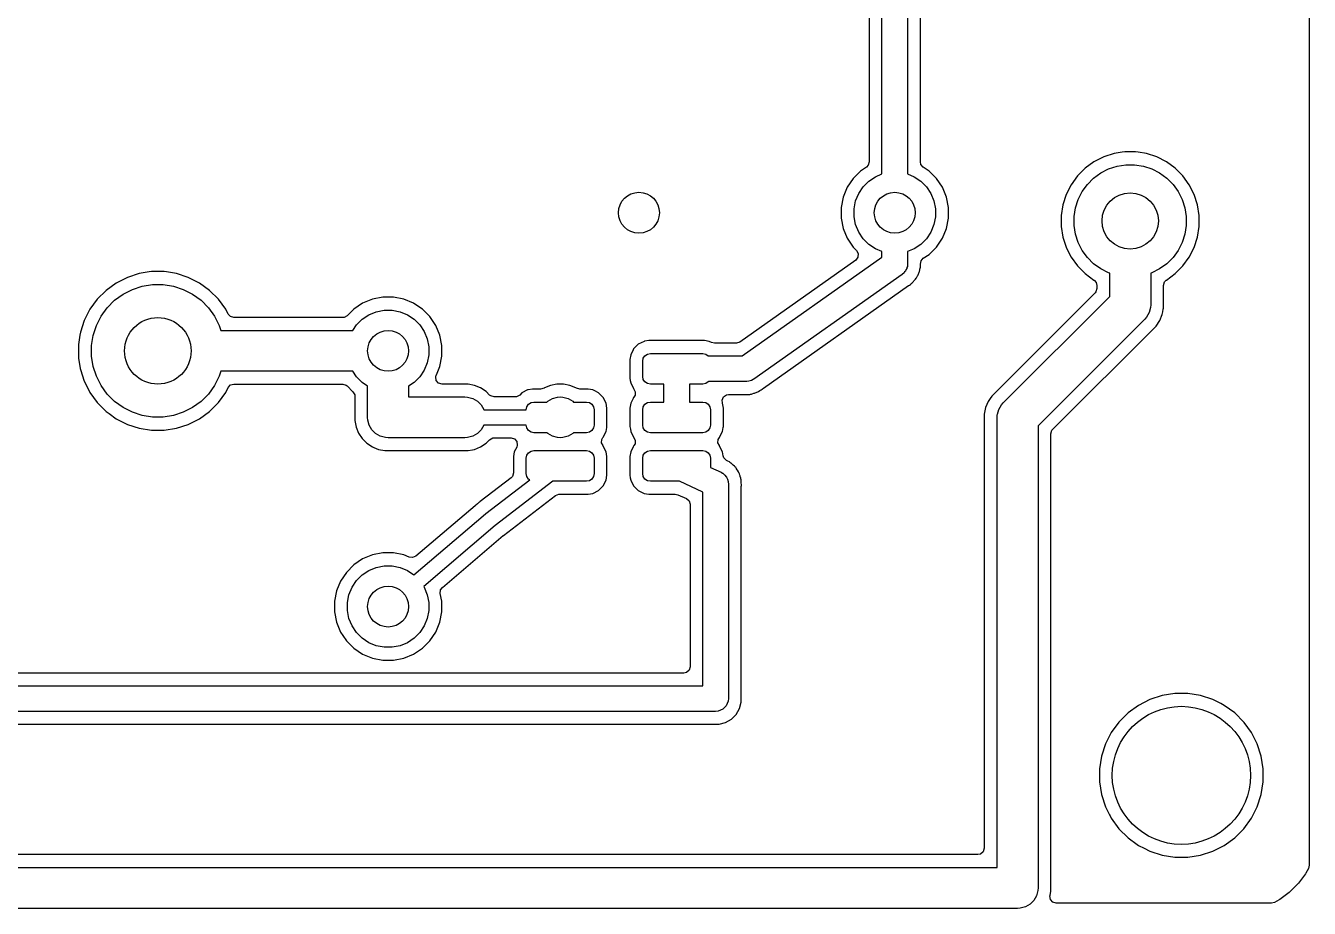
# Model space of a CAD drawing. Header units: millimetres. Extents: x 100.5 to 189.5, y -171.6 to -100.5.
# Drawn here: x 164.42 to 189.5, y -171.6 to -154.34 of the extents above; entities that cross this region are included whole.
import ezdxf

# ---------------------------------------------------------------- set-up
doc = ezdxf.new("R2010")
doc.units = ezdxf.units.MM
doc.layers.add('F.Cu', color=52, linetype='CONTINUOUS', true_color=0xb8bb26)

msp = doc.modelspace()

# ---------------------------------------------------------------- linework, layer by layer
at = {"layer": 'F.Cu', "linetype": 'CONTINUOUS'}
for p, q in [((189.5, -101.241554), (189.5, -170.758445)), ((181.15, -157.241809), (181.15, -152.8)), ((181.65, -152.8), (181.65, -157.241809)), ((180.8995, -153.172352), (180.8995, -157.004718)), ((181.9005, -157.004718), (181.9005, -153.172351)), ((180.8995, -157.004718), (180.879815, -157.071757)), ((181.910804, -157.054208), (181.9005, -157.004718)), ((185.292179, -157.004951), (185.120213, -157.12989)), ((185.481585, -156.908444), (185.292179, -157.004951)), ((185.68376, -156.842753), (185.481585, -156.908444)), ((185.845042, -156.817208), (185.68376, -156.842753)), ((185.893713, -156.8095), (185.845042, -156.817208)), ((186.106287, -156.8095), (185.893713, -156.8095)), ((186.154957, -156.817208), (186.106287, -156.8095)), ((186.31624, -156.842753), (186.154957, -156.817208)), ((186.316241, -156.842753), (186.31624, -156.842753)), ((186.316243, -156.842754), (186.316241, -156.842753)), ((186.518412, -156.908443), (186.316243, -156.842754)), ((186.518413, -156.908443), (186.518412, -156.908443)), ((186.518414, -156.908444), (186.518413, -156.908443)), ((186.70782, -157.004951), (186.518414, -156.908444)), ((186.879786, -157.12989), (186.70782, -157.004951)), ((180.730341, -157.184025), (180.584024, -157.330342)), ((180.730349, -157.184019), (180.730341, -157.184025)), ((180.84439, -157.10782), (180.730349, -157.184019)), ((180.879815, -157.071757), (180.84439, -157.10782)), ((181.022883, -157.294463), (181.15, -157.241809)), ((181.65, -157.241809), (181.777117, -157.294463)), ((181.95561, -157.10782), (181.910804, -157.054208)), ((182.06965, -157.184019), (181.95561, -157.10782)), ((182.069658, -157.184025), (182.06965, -157.184019)), ((182.215975, -157.330342), (182.069658, -157.184025)), ((185.120213, -157.12989), (184.96989, -157.280213)), ((185.285607, -157.323553), (185.425252, -157.222096)), ((185.425252, -157.222096), (185.579048, -157.143733)), ((185.579048, -157.143733), (185.74321, -157.090393)), ((185.74321, -157.090393), (185.913695, -157.063391)), ((185.913695, -157.063391), (186.086305, -157.063391)), ((186.086305, -157.063391), (186.25679, -157.090393)), ((186.25679, -157.090393), (186.420952, -157.143733)), ((186.420952, -157.143733), (186.574748, -157.222096)), ((186.574748, -157.222096), (186.714393, -157.323553)), ((187.030109, -157.280213), (186.879786, -157.12989)), ((180.469058, -157.502403), (180.38987, -157.693579)), ((180.584024, -157.330342), (180.469058, -157.502403)), ((180.694463, -157.622883), (180.781592, -157.492485)), ((180.781592, -157.492485), (180.892485, -157.381592)), ((180.892485, -157.381592), (181.022883, -157.294463)), ((181.777117, -157.294463), (181.907515, -157.381592)), ((181.907515, -157.381592), (182.018408, -157.492485)), ((182.018408, -157.492485), (182.105537, -157.622883)), ((182.215977, -157.330345), (182.215975, -157.330342)), ((182.330941, -157.502402), (182.215977, -157.330345)), ((182.41013, -157.69358), (182.330941, -157.502402)), ((184.844951, -157.452179), (184.748444, -157.641585)), ((184.96989, -157.280213), (184.844951, -157.452179)), ((185.062096, -157.585252), (185.163553, -157.445607)), ((185.163553, -157.445607), (185.285607, -157.323553)), ((186.714393, -157.323553), (186.836447, -157.445607)), ((186.836447, -157.445607), (186.937904, -157.585252)), ((187.155048, -157.452179), (187.030109, -157.280213)), ((187.155049, -157.452181), (187.155048, -157.452179)), ((187.155051, -157.452184), (187.155049, -157.452181)), ((187.251557, -157.641588), (187.155051, -157.452184)), ((180.389868, -157.693587), (180.3495, -157.89653)), ((180.38987, -157.693579), (180.389868, -157.693587)), ((180.634448, -157.767772), (180.694463, -157.622883)), ((182.105537, -157.622883), (182.165552, -157.767772)), ((182.4505, -157.896535), (182.41013, -157.69358)), ((184.748444, -157.641585), (184.682753, -157.84376)), ((184.930393, -157.90321), (184.983733, -157.739048)), ((184.983733, -157.739048), (185.062096, -157.585252)), ((186.937904, -157.585252), (187.016267, -157.739048)), ((187.016267, -157.739048), (187.069607, -157.90321)), ((187.317246, -157.843757), (187.251557, -157.641588)), ((180.3495, -157.89653), (180.3495, -158.103469)), ((180.603852, -157.921586), (180.634448, -157.767772)), ((180.603852, -158.078414), (180.603852, -157.921586)), ((182.165552, -157.767772), (182.196148, -157.921586)), ((182.196148, -157.921586), (182.196148, -158.078414)), ((182.4505, -158.103465), (182.4505, -157.896535)), ((184.682753, -157.84376), (184.6495, -158.053713)), ((184.903391, -158.073695), (184.930393, -157.90321)), ((187.069607, -157.90321), (187.096609, -158.073695)), ((187.3505, -158.053713), (187.317246, -157.843757)), ((180.3495, -158.103469), (180.389868, -158.306412)), ((180.634448, -158.232228), (180.603852, -158.078414)), ((180.694463, -158.377117), (180.634448, -158.232228)), ((182.165552, -158.232228), (182.105537, -158.377117)), ((182.196148, -158.078414), (182.165552, -158.232228)), ((182.41013, -158.30642), (182.4505, -158.103465)), ((184.6495, -158.053713), (184.6495, -158.266287)), ((184.6495, -158.266287), (184.682754, -158.476243)), ((184.903391, -158.246305), (184.903391, -158.073695)), ((184.930393, -158.41679), (184.903391, -158.246305)), ((187.096609, -158.246305), (187.069607, -158.41679)), ((187.096609, -158.073695), (187.096609, -158.246305)), ((187.317246, -158.476243), (187.3505, -158.266287)), ((187.3505, -158.266287), (187.3505, -158.053713)), ((180.389868, -158.306412), (180.38987, -158.30642)), ((180.38987, -158.30642), (180.469058, -158.497596)), ((180.469058, -158.497596), (180.584024, -158.669657)), ((180.781592, -158.507515), (180.694463, -158.377117)), ((180.892485, -158.618408), (180.781592, -158.507515)), ((182.018408, -158.507515), (181.907515, -158.618408)), ((182.105537, -158.377117), (182.018408, -158.507515)), ((182.215977, -158.669655), (182.330941, -158.497598)), ((182.330941, -158.497598), (182.41013, -158.30642)), ((184.682754, -158.476243), (184.745598, -158.669657)), ((184.983733, -158.580952), (184.930393, -158.41679)), ((187.069607, -158.41679), (187.016267, -158.580952)), ((187.251557, -158.678412), (187.317246, -158.476243)), ((180.584024, -158.669657), (180.652379, -158.738012)), ((180.652379, -158.738012), (180.685864, -158.799335)), ((181.022883, -158.705537), (180.892485, -158.618408)), ((181.15, -158.75819), (181.022883, -158.705537)), ((181.15, -158.870568), (181.15, -158.75819)), ((181.777117, -158.705537), (181.65, -158.75819)), ((181.65, -158.75819), (181.65, -159)), ((181.907515, -158.618408), (181.777117, -158.705537)), ((182.069655, -158.815977), (182.215977, -158.669655)), ((184.745598, -158.669657), (184.748444, -158.678414)), ((184.748444, -158.678414), (184.844951, -158.86782)), ((185.062096, -158.734748), (184.983733, -158.580952)), ((185.163553, -158.874393), (185.062096, -158.734748)), ((186.937904, -158.734748), (186.836447, -158.874393)), ((187.016267, -158.580952), (186.937904, -158.734748)), ((187.155051, -158.867816), (187.251557, -158.678412)), ((180.636275, -158.926949), (178.373135, -160.526756)), ((178.42056, -160.8), (181.15, -158.870568)), ((180.639008, -158.92496), (180.636275, -158.926949)), ((180.68088, -158.869027), (180.639008, -158.92496)), ((180.685864, -158.799335), (180.68088, -158.869027)), ((181.65, -159), (181.645196, -159.048773)), ((181.902289, -159.03224), (181.904432, -159.019763)), ((181.903097, -159.005254), (181.916555, -158.936695)), ((181.904432, -159.019763), (181.903097, -159.005254)), ((181.916555, -158.936695), (181.957683, -158.890792)), ((181.957683, -158.890792), (182.069655, -158.815977)), ((184.844951, -158.86782), (184.96989, -159.039786)), ((185.285607, -158.996447), (185.163553, -158.874393)), ((185.425252, -159.097904), (185.285607, -158.996447)), ((186.714393, -158.996447), (186.574748, -159.097904)), ((186.836447, -158.874393), (186.714393, -158.996447)), ((187.030109, -159.039786), (187.155048, -158.86782)), ((187.155047, -158.86782), (187.155051, -158.867816)), ((187.155048, -158.86782), (187.155047, -158.86782)), ((166.404812, -159.263097), (166.187357, -159.373896)), ((166.636927, -159.187678), (166.404812, -159.263097)), ((166.827571, -159.157483), (166.636927, -159.187678)), ((166.877973, -159.1495), (166.827571, -159.157483)), ((167.122027, -159.1495), (166.877973, -159.1495)), ((167.172429, -159.157483), (167.122027, -159.1495)), ((167.363072, -159.187678), (167.172429, -159.157483)), ((167.363074, -159.187678), (167.363072, -159.187678)), ((167.363076, -159.187679), (167.363074, -159.187678)), ((167.595185, -159.263096), (167.363076, -159.187679)), ((167.812639, -159.373894), (167.595185, -159.263096)), ((181.544309, -159.204144), (178.644309, -161.254144)), ((181.581363, -159.172068), (181.544309, -159.204144)), ((181.59276, -159.153999), (181.581363, -159.172068)), ((181.607867, -159.138893), (181.59276, -159.153999)), ((181.618533, -159.113141), (181.607867, -159.138893)), ((181.633405, -159.089566), (181.618533, -159.113141)), ((181.63702, -159.06851), (181.633405, -159.089566)), ((181.645196, -159.048773), (181.63702, -159.06851)), ((181.818877, -159.279062), (181.826969, -159.269331)), ((181.826969, -159.269331), (181.842554, -159.235511)), ((181.842554, -159.235511), (181.847778, -159.225425)), ((181.847778, -159.225425), (181.866392, -159.193186)), ((181.866392, -159.193186), (181.869669, -159.180953)), ((181.869669, -159.180953), (181.87683, -159.161143)), ((181.87683, -159.161143), (181.882129, -159.149647)), ((181.882129, -159.149647), (181.888431, -159.112941)), ((181.888431, -159.112941), (181.890865, -159.101849)), ((181.890865, -159.101849), (181.9005, -159.065892)), ((181.9005, -159.053229), (181.902289, -159.03224)), ((181.9005, -159.065892), (181.9005, -159.053229)), ((184.96989, -159.039786), (184.969896, -159.039792)), ((184.969896, -159.039792), (185.120208, -159.190104)), ((185.120208, -159.190104), (185.292184, -159.315051)), ((185.579048, -159.176267), (185.425252, -159.097904)), ((185.6, -159.183074), (185.579048, -159.176267)), ((185.6, -159.634314), (185.6, -159.183074)), ((186.420952, -159.176267), (186.4, -159.183074)), ((186.4, -159.183074), (186.4, -159.8)), ((186.574748, -159.097904), (186.420952, -159.176267)), ((186.707816, -159.315051), (186.879792, -159.190104)), ((186.879792, -159.190104), (187.030104, -159.039792)), ((187.030104, -159.039792), (187.030106, -159.039788)), ((187.030106, -159.039788), (187.030109, -159.039786)), ((165.989918, -159.517343), (165.817343, -159.689918)), ((165.989923, -159.517339), (165.989918, -159.517343)), ((166.187357, -159.373896), (165.989923, -159.517339)), ((166.320752, -159.591568), (166.502512, -159.498957)), ((166.502512, -159.498957), (166.696521, -159.435919)), ((166.696521, -159.435919), (166.898003, -159.404007)), ((166.898003, -159.404007), (167.101997, -159.404007)), ((167.101997, -159.404007), (167.303479, -159.435919)), ((167.303479, -159.435919), (167.497488, -159.498957)), ((167.497488, -159.498957), (167.679248, -159.591568)), ((167.812641, -159.373895), (167.812639, -159.373894)), ((167.812642, -159.373896), (167.812641, -159.373895)), ((168.010076, -159.517339), (167.812642, -159.373896)), ((168.010081, -159.517343), (168.010076, -159.517339)), ((168.182656, -159.689918), (168.010081, -159.517343)), ((178.832366, -161.427974), (181.665499, -159.425242)), ((181.665499, -159.425242), (181.675073, -159.419114)), ((181.675073, -159.419114), (181.684698, -159.413556)), ((181.684698, -159.413556), (181.707314, -159.4005)), ((181.707314, -159.4005), (181.716265, -159.391547)), ((181.716265, -159.391547), (181.732371, -159.377971)), ((181.732371, -159.377971), (181.742712, -159.370662)), ((181.742712, -159.370662), (181.766509, -159.342041)), ((181.766509, -159.342041), (181.774162, -159.33365)), ((181.774162, -159.33365), (181.8005, -159.307314)), ((181.8005, -159.307314), (181.806832, -159.296345)), ((181.806832, -159.296345), (181.818877, -159.279062)), ((185.292184, -159.315051), (185.292188, -159.315053)), ((185.292188, -159.315053), (185.296126, -159.317914)), ((185.296126, -159.317914), (185.295146, -159.319262)), ((185.295146, -159.319262), (185.33716, -159.36569)), ((185.3495, -159.479191), (185.329815, -159.54623)), ((185.33716, -159.36569), (185.3495, -159.419617)), ((185.3495, -159.419617), (185.3495, -159.479191)), ((186.6505, -159.419617), (186.670185, -159.352578)), ((186.6505, -159.86407), (186.6505, -159.419617)), ((186.670185, -159.352578), (186.704592, -159.318902)), ((186.703874, -159.317914), (186.707811, -159.315053)), ((186.704592, -159.318902), (186.703874, -159.317914)), ((186.707811, -159.315053), (186.707816, -159.315051)), ((165.817339, -159.689923), (165.673896, -159.887357)), ((165.817343, -159.689918), (165.817339, -159.689923)), ((166.011472, -159.855718), (166.155718, -159.711472)), ((166.155718, -159.711472), (166.320752, -159.591568)), ((167.679248, -159.591568), (167.844282, -159.711472)), ((167.844282, -159.711472), (167.988528, -159.855718)), ((168.18266, -159.689923), (168.182656, -159.689918)), ((168.326105, -159.887359), (168.18266, -159.689923)), ((171.002403, -159.769058), (170.830342, -159.884024)), ((171.193579, -159.68987), (171.002403, -159.769058)), ((171.193587, -159.689868), (171.193579, -159.68987)), ((171.39653, -159.6495), (171.193587, -159.689868)), ((171.396535, -159.6495), (171.39653, -159.6495)), ((171.603465, -159.6495), (171.396535, -159.6495)), ((171.603469, -159.6495), (171.603465, -159.6495)), ((171.806412, -159.689868), (171.603469, -159.6495)), ((171.80642, -159.68987), (171.806412, -159.689868)), ((171.997598, -159.769059), (171.80642, -159.68987)), ((172.083626, -159.826541), (171.997598, -159.769059)), ((185.313181, -159.566872), (183.294727, -161.585325)), ((183.517157, -161.717157), (185.6, -159.634314)), ((185.329815, -159.54623), (185.313181, -159.566872)), ((165.673896, -159.887357), (165.563097, -160.104812)), ((165.798957, -160.202512), (165.891568, -160.020752)), ((165.891568, -160.020752), (166.011472, -159.855718)), ((167.988528, -159.855718), (168.108432, -160.020752)), ((168.108432, -160.020752), (168.201043, -160.202512)), ((168.374222, -159.981794), (168.326105, -159.887359)), ((168.417668, -160.029815), (168.374222, -159.981794)), ((170.701186, -160.013181), (170.639863, -160.046666)), ((170.830341, -159.884025), (170.701186, -160.013181)), ((170.830342, -159.884024), (170.830341, -159.884025)), ((170.992485, -160.081592), (171.122883, -159.994463)), ((171.122883, -159.994463), (171.267772, -159.934448)), ((171.267772, -159.934448), (171.421586, -159.903852)), ((171.421586, -159.903852), (171.578414, -159.903852)), ((171.578414, -159.903852), (171.732228, -159.934448)), ((171.732228, -159.934448), (171.877117, -159.994463)), ((171.877117, -159.994463), (172.007515, -160.081592)), ((172.169657, -159.884024), (172.083626, -159.826541)), ((172.315975, -160.030342), (172.169657, -159.884024)), ((186.369552, -159.953074), (186.317341, -160.043505)), ((186.396578, -159.85221), (186.369552, -159.953074)), ((186.4, -159.8), (186.396578, -159.85221)), ((186.576465, -160.108127), (186.625501, -159.989744)), ((186.625501, -159.989744), (186.636205, -159.935931)), ((186.636205, -159.935931), (186.645867, -159.887359)), ((186.645867, -159.887359), (186.6505, -159.86407)), ((165.563097, -160.104812), (165.487678, -160.336927)), ((165.735919, -160.396521), (165.798957, -160.202512)), ((168.201043, -160.202512), (168.232719, -160.3)), ((168.484707, -160.0495), (168.417668, -160.029815)), ((170.613505, -160.0495), (168.484707, -160.0495)), ((170.639863, -160.046666), (170.613505, -160.0495)), ((170.809753, -160.3), (170.881592, -160.192485)), ((170.881592, -160.192485), (170.992485, -160.081592)), ((172.007515, -160.081592), (172.118408, -160.192485)), ((172.118408, -160.192485), (172.205537, -160.322883)), ((172.315977, -160.030345), (172.315975, -160.030342)), ((172.430941, -160.202402), (172.315977, -160.030345)), ((172.51013, -160.39358), (172.430941, -160.202402)), ((186.282843, -160.082843), (184.2, -162.165686)), ((184.486819, -162.233127), (186.505273, -160.214673)), ((186.317341, -160.043505), (186.282843, -160.082843)), ((186.505273, -160.214673), (186.505277, -160.214669)), ((186.505277, -160.214669), (186.576465, -160.108127)), ((165.478705, -160.39358), (165.4495, -160.577973)), ((165.487678, -160.336927), (165.478705, -160.39358)), ((165.704007, -160.598003), (165.735919, -160.396521)), ((168.232719, -160.3), (170.809753, -160.3)), ((172.205537, -160.322883), (172.265552, -160.467772)), ((172.265552, -160.467772), (172.296148, -160.621586)), ((172.5505, -160.596535), (172.51013, -160.39358)), ((176.499696, -160.514354), (176.386658, -160.57195)), ((176.512519, -160.512323), (176.499696, -160.514354)), ((176.593482, -160.4995), (176.512519, -160.512323)), ((177.681524, -160.4995), (176.593482, -160.4995)), ((177.775301, -160.514352), (177.681524, -160.4995)), ((177.817758, -160.535985), (177.775301, -160.514352)), ((165.4495, -160.577973), (165.4495, -160.822027)), ((165.704007, -160.801997), (165.704007, -160.598003)), ((172.296148, -160.621586), (172.296148, -160.778414)), ((172.5505, -160.803465), (172.5505, -160.596535)), ((176.239352, -160.774698), (176.2245, -160.868475)), ((176.286536, -160.682097), (176.239352, -160.774698)), ((176.29695, -160.661658), (176.286536, -160.682097)), ((176.296951, -160.661657), (176.29695, -160.661658)), ((176.296954, -160.661652), (176.296951, -160.661657)), ((176.386652, -160.571954), (176.296954, -160.661652)), ((176.386657, -160.571951), (176.386652, -160.571954)), ((176.386658, -160.57195), (176.386657, -160.571951)), ((176.518934, -160.793934), (176.567597, -160.761418)), ((176.567597, -160.761418), (176.625, -160.75)), ((176.625, -160.75), (177.65, -160.75)), ((177.65, -160.75), (177.707403, -160.761418)), ((177.707403, -160.761418), (177.756066, -160.793934)), ((177.874052, -160.5495), (177.817758, -160.535985)), ((178.301558, -160.5495), (177.874052, -160.5495)), ((178.30703, -160.549379), (178.301558, -160.5495)), ((178.373135, -160.526756), (178.30703, -160.549379)), ((165.4495, -160.822027), (165.452524, -160.841117)), ((165.452524, -160.841117), (165.485001, -161.046172)), ((165.735919, -161.003479), (165.704007, -160.801997)), ((165.798957, -161.197488), (165.735919, -161.003479)), ((172.265552, -160.932228), (172.205537, -161.077117)), ((172.296148, -160.778414), (172.265552, -160.932228)), ((172.443867, -161.166391), (172.51013, -161.00642)), ((172.51013, -161.00642), (172.5505, -160.803465)), ((176.2245, -160.868475), (176.2245, -161.231517)), ((176.475, -160.9), (176.486418, -160.842597)), ((176.475, -161.2), (176.475, -160.9)), ((176.486418, -160.842597), (176.518934, -160.793934)), ((177.756066, -160.793934), (177.760119, -160.8)), ((177.760119, -160.8), (178.42056, -160.8)), ((165.485001, -161.046172), (165.487679, -161.063076)), ((165.487679, -161.063076), (165.563096, -161.295185)), ((165.891568, -161.379248), (165.798957, -161.197488)), ((168.201043, -161.197488), (168.108432, -161.379248)), ((168.232719, -161.1), (168.201043, -161.197488)), ((170.809753, -161.1), (168.232719, -161.1)), ((170.881592, -161.207515), (170.809753, -161.1)), ((170.992485, -161.318408), (170.881592, -161.207515)), ((172.118408, -161.207515), (172.007515, -161.318408)), ((172.205537, -161.077117), (172.118408, -161.207515)), ((172.430862, -161.207853), (172.439039, -161.178047)), ((172.440806, -161.277011), (172.430862, -161.207853)), ((172.439039, -161.178047), (172.443867, -161.166391)), ((172.486561, -161.329815), (172.440806, -161.277011)), ((176.2245, -161.231517), (176.231706, -161.277011)), ((176.231706, -161.277011), (176.239354, -161.325304)), ((176.486418, -161.257403), (176.475, -161.2)), ((176.518934, -161.306066), (176.486418, -161.257403)), ((178.601709, -161.278375), (178.574523, -161.284529)), ((178.634737, -161.259588), (178.601709, -161.278375)), ((178.638893, -161.257867), (178.634737, -161.259588)), ((178.640382, -161.256377), (178.638893, -161.257867)), ((178.644309, -161.254144), (178.640382, -161.256377)), ((165.563096, -161.295185), (165.67258, -161.510061)), ((165.67258, -161.510061), (165.673896, -161.512642)), ((165.673896, -161.512642), (165.817339, -161.710076)), ((166.011472, -161.544282), (165.891568, -161.379248)), ((168.108432, -161.379248), (167.988528, -161.544282)), ((168.182655, -161.710083), (168.326106, -161.512639)), ((168.326106, -161.512639), (168.374222, -161.418205)), ((168.374222, -161.418205), (168.422196, -161.367409)), ((168.422196, -161.367409), (168.484707, -161.3505)), ((168.484707, -161.3505), (170.613505, -161.3505)), ((170.613505, -161.3505), (170.680544, -161.370185)), ((170.680544, -161.370185), (170.701186, -161.386819)), ((170.701186, -161.386819), (170.813181, -161.498814)), ((170.813181, -161.498814), (170.846666, -161.560137)), ((171.1, -161.390247), (170.992485, -161.318408)), ((171.1, -162), (171.1, -161.390247)), ((172.007515, -161.318408), (171.9, -161.390247)), ((171.9, -161.390247), (171.9, -161.6)), ((172.5536, -161.3495), (172.486561, -161.329815)), ((173.064069, -161.3495), (172.5536, -161.3495)), ((173.064071, -161.3495), (173.064069, -161.3495)), ((173.189738, -161.374497), (173.064071, -161.3495)), ((173.189744, -161.374499), (173.189738, -161.374497)), ((173.308124, -161.423533), (173.189744, -161.374499)), ((173.308133, -161.423538), (173.308124, -161.423533)), ((173.414667, -161.494722), (173.308133, -161.423538)), ((173.414668, -161.494723), (173.414667, -161.494722)), ((173.414669, -161.494724), (173.414668, -161.494723)), ((173.48313, -161.563185), (173.414669, -161.494724)), ((174.111653, -161.521953), (174.070428, -161.56318)), ((174.111657, -161.521951), (174.111653, -161.521953)), ((174.111658, -161.52195), (174.111657, -161.521951)), ((174.224696, -161.464354), (174.111658, -161.52195)), ((174.237519, -161.462323), (174.224696, -161.464354)), ((174.318482, -161.4495), (174.237519, -161.462323)), ((174.477399, -161.4495), (174.318482, -161.4495)), ((174.479604, -161.44948), (174.477399, -161.4495)), ((174.546282, -161.428606), (174.479604, -161.44948)), ((174.553868, -161.423537), (174.546282, -161.428606)), ((174.553872, -161.423535), (174.553868, -161.423537)), ((174.672255, -161.374499), (174.553872, -161.423535)), ((174.672261, -161.374497), (174.672255, -161.374499)), ((174.795415, -161.35), (174.672261, -161.374497)), ((174.929085, -161.35), (174.795415, -161.35)), ((175.052238, -161.374497), (174.929085, -161.35)), ((175.052244, -161.374499), (175.052238, -161.374497)), ((175.170623, -161.423533), (175.052244, -161.374499)), ((175.170624, -161.423533), (175.170623, -161.423533)), ((175.170627, -161.423535), (175.170624, -161.423533)), ((175.178216, -161.428606), (175.170627, -161.423535)), ((175.180062, -161.429815), (175.178216, -161.428606)), ((175.247101, -161.4495), (175.180062, -161.429815)), ((175.406519, -161.4495), (175.247101, -161.4495)), ((175.406524, -161.4495), (175.406519, -161.4495)), ((175.500301, -161.464352), (175.406524, -161.4495)), ((175.536517, -161.482805), (175.500301, -161.464352)), ((175.613342, -161.52195), (175.536517, -161.482805)), ((175.613344, -161.521952), (175.613342, -161.52195)), ((175.613347, -161.521954), (175.613344, -161.521952)), ((175.703045, -161.611652), (175.613347, -161.521954)), ((176.239354, -161.325304), (176.29695, -161.438342)), ((176.29695, -161.438342), (176.296953, -161.438345)), ((176.296953, -161.438345), (176.302689, -161.446241)), ((176.302689, -161.446241), (176.301334, -161.447224)), ((176.301334, -161.447224), (176.329411, -161.498642)), ((176.329411, -161.498642), (176.324427, -161.568334)), ((176.567597, -161.338582), (176.518934, -161.306066)), ((176.625, -161.35), (176.567597, -161.338582)), ((176.8875, -161.35), (176.625, -161.35)), ((176.8875, -161.7), (176.8875, -161.35)), ((177.65, -161.35), (177.3875, -161.35)), ((177.3875, -161.35), (177.3875, -161.7)), ((177.707403, -161.338582), (177.65, -161.35)), ((177.756066, -161.306066), (177.707403, -161.338582)), ((177.760119, -161.3), (177.756066, -161.306066)), ((178.5, -161.3), (177.760119, -161.3)), ((178.504494, -161.299557), (178.5, -161.3)), ((178.506571, -161.299914), (178.504494, -161.299557)), ((178.510958, -161.29892), (178.506571, -161.299914)), ((178.548773, -161.295196), (178.510958, -161.29892)), ((178.574523, -161.284529), (178.548773, -161.295196)), ((178.611467, -161.542359), (178.646394, -161.529469)), ((178.646394, -161.529469), (178.657234, -161.526025)), ((178.657234, -161.526025), (178.672439, -161.521951)), ((178.672439, -161.521951), (178.693186, -161.516392)), ((178.693186, -161.516392), (178.704157, -161.510057)), ((178.704157, -161.510057), (178.72322, -161.501115)), ((178.72322, -161.501115), (178.735101, -161.496732)), ((178.735101, -161.496732), (178.765496, -161.475244)), ((178.765496, -161.475244), (178.775073, -161.469114)), ((178.775073, -161.469114), (178.791667, -161.459532)), ((178.791667, -161.459532), (178.807314, -161.4505)), ((178.807314, -161.4505), (178.816266, -161.441546)), ((178.816266, -161.441546), (178.832366, -161.427974)), ((165.817339, -161.710076), (165.817343, -161.710081)), ((165.817343, -161.710081), (165.989918, -161.882656)), ((166.155718, -161.688528), (166.011472, -161.544282)), ((166.320752, -161.808432), (166.155718, -161.688528)), ((167.844282, -161.688528), (167.679248, -161.808432)), ((167.988528, -161.544282), (167.844282, -161.688528)), ((168.010083, -161.882655), (168.182655, -161.710083)), ((170.846666, -161.560137), (170.8495, -161.586495)), ((170.8495, -161.586495), (170.8495, -162.064069)), ((171.9, -161.6), (173, -161.6)), ((173, -161.6), (173.05221, -161.603422)), ((173.05221, -161.603422), (173.153073, -161.630448)), ((173.153073, -161.630448), (173.243505, -161.682659)), ((173.243505, -161.682659), (173.317341, -161.756495)), ((173.317341, -161.756495), (173.369552, -161.846927)), ((173.503768, -161.579815), (173.48313, -161.563185)), ((173.570807, -161.5995), (173.503768, -161.579815)), ((173.982746, -161.5995), (173.570807, -161.5995)), ((174.009105, -161.596666), (173.982746, -161.5995)), ((174.070428, -161.56318), (174.009105, -161.596666)), ((174.211418, -161.792597), (174.243934, -161.743934)), ((174.243934, -161.743934), (174.292597, -161.711418)), ((174.292597, -161.711418), (174.35, -161.7)), ((174.35, -161.7), (174.601154, -161.7)), ((174.601154, -161.7), (174.618495, -161.682659)), ((174.618495, -161.682659), (174.708927, -161.630448)), ((174.708927, -161.630448), (174.80979, -161.603422)), ((174.80979, -161.603422), (174.862, -161.6)), ((174.862, -161.6), (174.8625, -161.6)), ((174.8625, -161.6), (174.91471, -161.603422)), ((174.91471, -161.603422), (175.015573, -161.630448)), ((175.015573, -161.630448), (175.106005, -161.682659)), ((175.106005, -161.682659), (175.123346, -161.7)), ((175.123346, -161.7), (175.375, -161.7)), ((175.375, -161.7), (175.432403, -161.711418)), ((175.432403, -161.711418), (175.481066, -161.743934)), ((175.481066, -161.743934), (175.513582, -161.792597)), ((175.703046, -161.611654), (175.703045, -161.611652)), ((175.70305, -161.611658), (175.703046, -161.611654)), ((175.760646, -161.724696), (175.70305, -161.611658)), ((175.775499, -161.818482), (175.760646, -161.724696)), ((176.239352, -161.724698), (176.2245, -161.818475)), ((176.287125, -161.630941), (176.239352, -161.724698)), ((176.29695, -161.611658), (176.287125, -161.630941)), ((176.296951, -161.611657), (176.29695, -161.611658)), ((176.302689, -161.603759), (176.296951, -161.611657)), ((176.324427, -161.568334), (176.301987, -161.603249)), ((176.301987, -161.603249), (176.302689, -161.603759)), ((176.486418, -161.792597), (176.518934, -161.743934)), ((176.518934, -161.743934), (176.567597, -161.711418)), ((176.567597, -161.711418), (176.625, -161.7)), ((176.625, -161.7), (176.8875, -161.7)), ((177.3875, -161.7), (177.65, -161.7)), ((177.65, -161.7), (177.707403, -161.711418)), ((177.707403, -161.711418), (177.756066, -161.743934)), ((177.756066, -161.743934), (177.788582, -161.792597)), ((178.025858, -161.662117), (178.052139, -161.597378)), ((178.035678, -161.714427), (178.025858, -161.662117)), ((178.032631, -161.715418), (178.035678, -161.714427)), ((178.035645, -161.724694), (178.032631, -161.715418)), ((178.035646, -161.724696), (178.035645, -161.724694)), ((178.050499, -161.818482), (178.035646, -161.724696)), ((178.052139, -161.597378), (178.109248, -161.557125)), ((178.109248, -161.557125), (178.149238, -161.5505)), ((178.149238, -161.5505), (178.44677, -161.5505)), ((178.44677, -161.5505), (178.467756, -161.552288)), ((178.467756, -161.552288), (178.480237, -161.554432)), ((178.480237, -161.554432), (178.517314, -161.551021)), ((178.517314, -161.551021), (178.528673, -161.5505)), ((178.528673, -161.5505), (178.56589, -161.5505)), ((178.56589, -161.5505), (178.565892, -161.5505)), ((178.565892, -161.5505), (178.578125, -161.547221)), ((178.578125, -161.547221), (178.598851, -161.543519)), ((178.598851, -161.543519), (178.611467, -161.542359)), ((183.223534, -161.691874), (183.174499, -161.810255)), ((183.264248, -161.630941), (183.223534, -161.691874)), ((183.294724, -161.585328), (183.264247, -161.63094)), ((183.264247, -161.63094), (183.264248, -161.630941)), ((183.294727, -161.585325), (183.294724, -161.585328)), ((183.430448, -161.846926), (183.482659, -161.756495)), ((183.482659, -161.756495), (183.517157, -161.717157)), ((165.989918, -161.882656), (165.989923, -161.88266)), ((165.989923, -161.88266), (166.048888, -161.9255)), ((166.048888, -161.9255), (166.187361, -162.026106)), ((166.187361, -162.026106), (166.404815, -162.136904)), ((166.502512, -161.901043), (166.320752, -161.808432)), ((166.696521, -161.964081), (166.502512, -161.901043)), ((166.898003, -161.995993), (166.696521, -161.964081)), ((167.101997, -161.995993), (166.898003, -161.995993)), ((167.303479, -161.964081), (167.101997, -161.995993)), ((167.497488, -161.901043), (167.303479, -161.964081)), ((167.679248, -161.808432), (167.497488, -161.901043)), ((167.595185, -162.136904), (167.812639, -162.026106)), ((167.812639, -162.026106), (168.010083, -161.882655)), ((171.103422, -162.05221), (171.1, -162)), ((173.369552, -161.846927), (173.370375, -161.85)), ((173.370375, -161.85), (174.2, -161.85)), ((174.2, -161.85), (174.211418, -161.792597)), ((175.513582, -161.792597), (175.525, -161.85)), ((175.525, -161.85), (175.525, -162.15)), ((175.7755, -162.181519), (175.775499, -161.818482)), ((176.2245, -161.818475), (176.2245, -162.181517)), ((176.475, -161.85), (176.486418, -161.792597)), ((176.475, -162.15), (176.475, -161.85)), ((177.788582, -161.792597), (177.8, -161.85)), ((177.8, -161.85), (177.8, -162.15)), ((178.0505, -162.181519), (178.050499, -161.818482)), ((183.174497, -161.810261), (183.1495, -161.935928)), ((183.1495, -161.935928), (183.1495, -170.4255)), ((183.174499, -161.810255), (183.174497, -161.810261)), ((183.4, -162), (183.403422, -161.94779)), ((183.4, -170.8), (183.4, -162)), ((183.403422, -161.94779), (183.4066, -161.935928)), ((183.4066, -161.935928), (183.430448, -161.846926)), ((166.404815, -162.136904), (166.636924, -162.212321)), ((166.636924, -162.212321), (166.877973, -162.2505)), ((166.877973, -162.2505), (166.877974, -162.2505)), ((166.877974, -162.2505), (167.122026, -162.2505)), ((167.122026, -162.2505), (167.122027, -162.2505)), ((167.122027, -162.2505), (167.363076, -162.212321)), ((167.363076, -162.212321), (167.595185, -162.136904)), ((170.8495, -162.064071), (170.849499, -162.064071)), ((170.849499, -162.064071), (170.874497, -162.189738)), ((170.8495, -162.064069), (170.8495, -162.064071)), ((170.874497, -162.189738), (170.874499, -162.189744)), ((170.874499, -162.189744), (170.923533, -162.308124)), ((171.130448, -162.153073), (171.103422, -162.05221)), ((171.182659, -162.243505), (171.130448, -162.153073)), ((171.256495, -162.317341), (171.182659, -162.243505)), ((173.317341, -162.243505), (173.243505, -162.317341)), ((173.369552, -162.153073), (173.317341, -162.243505)), ((173.370375, -162.15), (173.369552, -162.153073)), ((174.2, -162.15), (173.370375, -162.15)), ((174.211418, -162.207403), (174.2, -162.15)), ((174.243934, -162.256066), (174.211418, -162.207403)), ((174.292597, -162.288582), (174.243934, -162.256066)), ((175.481066, -162.256066), (175.432403, -162.288582)), ((175.513582, -162.207403), (175.481066, -162.256066)), ((175.525, -162.15), (175.513582, -162.207403)), ((175.70305, -162.388342), (175.760646, -162.275304)), ((175.760646, -162.275302), (175.760647, -162.275301)), ((175.760646, -162.275304), (175.760646, -162.275302)), ((175.760647, -162.275301), (175.772317, -162.201615)), ((175.772317, -162.201615), (175.7755, -162.181519)), ((176.2245, -162.181517), (176.232674, -162.233127)), ((176.232674, -162.233127), (176.239354, -162.275304)), ((176.239354, -162.275304), (176.29695, -162.388342)), ((176.486418, -162.207403), (176.475, -162.15)), ((176.518934, -162.256066), (176.486418, -162.207403)), ((176.567597, -162.288582), (176.518934, -162.256066)), ((177.756066, -162.256066), (177.707403, -162.288582)), ((177.788582, -162.207403), (177.756066, -162.256066)), ((177.8, -162.15), (177.788582, -162.207403)), ((177.97805, -162.388342), (178.035646, -162.275304)), ((178.035646, -162.275302), (178.035647, -162.275301)), ((178.035646, -162.275304), (178.035646, -162.275302)), ((178.035647, -162.275301), (178.047317, -162.201615)), ((178.047317, -162.201615), (178.0505, -162.181519)), ((184.2, -162.165686), (184.2, -171.2)), ((184.4505, -162.320808), (184.470185, -162.253769)), ((184.470185, -162.253769), (184.486819, -162.233127)), ((170.923533, -162.308124), (170.923538, -162.308133)), ((170.923538, -162.308133), (170.994723, -162.414668)), ((170.994723, -162.414668), (170.994726, -162.414672)), ((170.994726, -162.414672), (171.085327, -162.505273)), ((171.085327, -162.505273), (171.085331, -162.505276)), ((171.085331, -162.505276), (171.191866, -162.576461)), ((171.346927, -162.369552), (171.256495, -162.317341)), ((171.44779, -162.396578), (171.346927, -162.369552)), ((171.5, -162.4), (171.44779, -162.396578)), ((173, -162.4), (171.5, -162.4)), ((173.05221, -162.396578), (173, -162.4)), ((173.153073, -162.369552), (173.05221, -162.396578)), ((173.243505, -162.317341), (173.153073, -162.369552)), ((173.308127, -162.576465), (173.414669, -162.505276)), ((173.414669, -162.505276), (173.483127, -162.436817)), ((173.483127, -162.436817), (173.544448, -162.403334)), ((173.544448, -162.403334), (173.570807, -162.4005)), ((173.570807, -162.4005), (173.901715, -162.4005)), ((173.901715, -162.4005), (173.968754, -162.420185)), ((173.968754, -162.420185), (174.014509, -162.472989)), ((174.014509, -162.472989), (174.024453, -162.542147)), ((174.35, -162.3), (174.292597, -162.288582)), ((174.601154, -162.3), (174.35, -162.3)), ((174.618495, -162.317341), (174.601154, -162.3)), ((174.708927, -162.369552), (174.618495, -162.317341)), ((174.80979, -162.396578), (174.708927, -162.369552)), ((174.862, -162.4), (174.80979, -162.396578)), ((174.8625, -162.4), (174.862, -162.4)), ((174.91471, -162.396578), (174.8625, -162.4)), ((175.015573, -162.369552), (174.91471, -162.396578)), ((175.106005, -162.317341), (175.015573, -162.369552)), ((175.123346, -162.3), (175.106005, -162.317341)), ((175.375, -162.3), (175.123346, -162.3)), ((175.432403, -162.288582), (175.375, -162.3)), ((175.67059, -162.501368), (175.675569, -162.431676)), ((175.698665, -162.552774), (175.67059, -162.501368)), ((175.675569, -162.431676), (175.698013, -162.396751)), ((175.697311, -162.396241), (175.703042, -162.388349)), ((175.698013, -162.396751), (175.697311, -162.396241)), ((175.703042, -162.388349), (175.70305, -162.388342)), ((176.29695, -162.388342), (176.296953, -162.388345)), ((176.296953, -162.388345), (176.302689, -162.396241)), ((176.302689, -162.396241), (176.301334, -162.397224)), ((176.301334, -162.397224), (176.329411, -162.448642)), ((176.324427, -162.518334), (176.301987, -162.553249)), ((176.329411, -162.448642), (176.324427, -162.518334)), ((176.625, -162.3), (176.567597, -162.288582)), ((177.65, -162.3), (176.625, -162.3)), ((177.707403, -162.288582), (177.65, -162.3)), ((177.94559, -162.501368), (177.950569, -162.431676)), ((177.973665, -162.552774), (177.94559, -162.501368)), ((177.950569, -162.431676), (177.973013, -162.396751)), ((177.972311, -162.396241), (177.978042, -162.388349)), ((177.973013, -162.396751), (177.972311, -162.396241)), ((177.978042, -162.388349), (177.97805, -162.388342)), ((184.4505, -168.874038), (184.4505, -162.320808)), ((171.191866, -162.576461), (171.191875, -162.576466)), ((171.191875, -162.576466), (171.218692, -162.587574)), ((171.218692, -162.587574), (171.310256, -162.625501)), ((171.310256, -162.625501), (171.31026, -162.625501)), ((171.31026, -162.625501), (171.310261, -162.625502)), ((171.310261, -162.625502), (171.435928, -162.6505)), ((171.435928, -162.6505), (171.435931, -162.6505)), ((171.435931, -162.6505), (173.064071, -162.6505)), ((173.064071, -162.6505), (173.148615, -162.633682)), ((173.148615, -162.633682), (173.189744, -162.625501)), ((173.189744, -162.625501), (173.308127, -162.576465)), ((173.964352, -162.674698), (173.9495, -162.768475)), ((173.9495, -162.768475), (173.9495, -163.086976)), ((173.964354, -162.674693), (173.964352, -162.674698)), ((174.012199, -162.580795), (173.964354, -162.674693)), ((174.024453, -162.542147), (174.012199, -162.580795)), ((174.2, -162.8), (174.211418, -162.742597)), ((174.211418, -162.742597), (174.243934, -162.693934)), ((174.243934, -162.693934), (174.292597, -162.661418)), ((174.292597, -162.661418), (174.35, -162.65)), ((174.35, -162.65), (175.375, -162.65)), ((175.375, -162.65), (175.432403, -162.661418)), ((175.432403, -162.661418), (175.481066, -162.693934)), ((175.481066, -162.693934), (175.513582, -162.742597)), ((175.513582, -162.742597), (175.525, -162.8)), ((175.697311, -162.553759), (175.698665, -162.552774)), ((175.703045, -162.561653), (175.697311, -162.553759)), ((175.70305, -162.561658), (175.703045, -162.561653)), ((175.760646, -162.674696), (175.70305, -162.561658)), ((175.775499, -162.768482), (175.760646, -162.674696)), ((175.7755, -163.131519), (175.775499, -162.768482)), ((176.239352, -162.674698), (176.2245, -162.768475)), ((176.2245, -162.768475), (176.2245, -163.131517)), ((176.289405, -162.576466), (176.239352, -162.674698)), ((176.29695, -162.561658), (176.289405, -162.576466)), ((176.296951, -162.561657), (176.29695, -162.561658)), ((176.302689, -162.553759), (176.296951, -162.561657)), ((176.301987, -162.553249), (176.302689, -162.553759)), ((176.475, -162.8), (176.486418, -162.742597)), ((176.486418, -162.742597), (176.518934, -162.693934)), ((176.518934, -162.693934), (176.567597, -162.661418)), ((176.567597, -162.661418), (176.625, -162.65)), ((176.625, -162.65), (177.65, -162.65)), ((177.65, -162.65), (177.707403, -162.661418)), ((177.707403, -162.661418), (177.756066, -162.693934)), ((177.756066, -162.693934), (177.788582, -162.742597)), ((177.788582, -162.742597), (177.8, -162.8)), ((177.972311, -162.553759), (177.973665, -162.552774)), ((177.978045, -162.561653), (177.972311, -162.553759)), ((177.97805, -162.561658), (177.978045, -162.561653)), ((178.035646, -162.674696), (177.97805, -162.561658)), ((178.048303, -162.754618), (178.035646, -162.674696)), ((178.060561, -162.792041), (178.048303, -162.754618)), ((174.2, -163.1), (174.2, -162.8)), ((175.525, -162.8), (175.525, -163.1)), ((176.475, -163.1), (176.475, -162.8)), ((177.8, -162.8), (177.8, -162.979019)), ((177.8, -162.979019), (178.004292, -163.072793)), ((178.108776, -162.842608), (178.060561, -162.792041)), ((178.12501, -162.851981), (178.108776, -162.842608)), ((178.13528, -162.857289), (178.12501, -162.851981)), ((178.168677, -162.872619), (178.13528, -162.857289)), ((178.168678, -162.87262), (178.168677, -162.872619)), ((178.168681, -162.872621), (178.168678, -162.87262)), ((178.178797, -162.881007), (178.168681, -162.872621)), ((178.195931, -162.892928), (178.178797, -162.881007)), ((178.207313, -162.899499), (178.195931, -162.892928)), ((178.207314, -162.8995), (178.207313, -162.899499)), ((178.233303, -162.925489), (178.207314, -162.8995)), ((178.241842, -162.933266), (178.233303, -162.925489)), ((178.270133, -162.956716), (178.241842, -162.933266)), ((178.270134, -162.956718), (178.270133, -162.956716)), ((178.270137, -162.95672), (178.270134, -162.956718)), ((178.270138, -162.956722), (178.270137, -162.95672)), ((178.277743, -162.967445), (178.270138, -162.956722)), ((178.291208, -162.983394), (178.277743, -162.967445)), ((178.3005, -162.992686), (178.291208, -162.983394)), ((178.318872, -163.024508), (178.3005, -162.992686)), ((178.325115, -163.034242), (178.318872, -163.024508)), ((178.346372, -163.064215), (178.325115, -163.034242)), ((173.901191, -163.185194), (173.300126, -163.648401)), ((173.408438, -163.881187), (174.265655, -163.220579)), ((174.71895, -163.25), (173.5944, -164.116625)), ((173.929815, -163.154015), (173.901191, -163.185194)), ((173.9495, -163.086976), (173.929815, -163.154015)), ((174.211418, -163.157403), (174.2, -163.1)), ((174.243934, -163.206066), (174.211418, -163.157403)), ((174.265655, -163.220579), (174.243934, -163.206066)), ((175.375, -163.25), (174.71895, -163.25)), ((175.432403, -163.238582), (175.375, -163.25)), ((175.481066, -163.206066), (175.432403, -163.238582)), ((175.513582, -163.157403), (175.481066, -163.206066)), ((175.525, -163.1), (175.513582, -163.157403)), ((175.70305, -163.338342), (175.760646, -163.225304)), ((175.760646, -163.225302), (175.760647, -163.225301)), ((175.760646, -163.225304), (175.760646, -163.225302)), ((175.760647, -163.225301), (175.775499, -163.131524)), ((175.775499, -163.131524), (175.7755, -163.131519)), ((176.2245, -163.131517), (176.232487, -163.181945)), ((176.232487, -163.181945), (176.239354, -163.225304)), ((176.239354, -163.225304), (176.29695, -163.338342)), ((176.486418, -163.157403), (176.475, -163.1)), ((176.518934, -163.206066), (176.486418, -163.157403)), ((176.567597, -163.238582), (176.518934, -163.206066)), ((176.625, -163.25), (176.567597, -163.238582)), ((177.191793, -163.25), (176.625, -163.25)), ((177.65, -163.460324), (177.191793, -163.25)), ((178.004292, -163.072793), (178.033803, -163.090024)), ((178.033803, -163.090024), (178.038893, -163.092133)), ((178.038893, -163.092133), (178.040968, -163.094208)), ((178.040968, -163.094208), (178.046614, -163.097505)), ((178.046614, -163.097505), (178.076635, -163.129875)), ((178.076635, -163.129875), (178.107867, -163.161107)), ((178.107867, -163.161107), (178.109696, -163.165522)), ((178.109696, -163.165522), (178.112945, -163.169026)), ((178.112945, -163.169026), (178.128295, -163.210426)), ((178.128295, -163.210426), (178.145196, -163.251227)), ((178.145196, -163.251227), (178.145836, -163.257733)), ((178.145836, -163.257733), (178.146857, -163.260485)), ((178.146857, -163.260485), (178.146649, -163.265987)), ((178.146649, -163.265987), (178.15, -163.3)), ((178.346373, -163.064218), (178.346372, -163.064215)), ((178.350941, -163.076537), (178.346373, -163.064218)), ((178.359819, -163.09543), (178.350941, -163.076537)), ((178.366392, -163.106814), (178.359819, -163.09543)), ((178.373011, -163.131519), (178.366392, -163.106814)), ((178.375902, -163.142308), (178.373011, -163.131519)), ((178.37941, -163.15332), (178.375902, -163.142308)), ((178.392188, -163.18778), (178.37941, -163.15332)), ((178.393411, -163.200864), (178.392188, -163.18778)), ((178.397099, -163.221416), (178.393411, -163.200864)), ((178.4005, -163.234106), (178.397099, -163.221416)), ((178.4005, -163.270848), (178.4005, -163.234106)), ((178.401039, -163.282397), (178.4005, -163.270848)), ((178.404462, -163.31899), (178.401039, -163.282397)), ((173.754396, -164.309578), (174.770819, -163.526281)), ((174.770819, -163.526281), (174.835935, -163.500951)), ((174.835935, -163.500951), (174.84651, -163.500499)), ((174.84651, -163.500499), (175.406517, -163.500499)), ((175.406517, -163.500499), (175.406518, -163.500499)), ((175.406518, -163.500499), (175.500304, -163.485646)), ((175.500304, -163.485646), (175.613342, -163.42805)), ((175.613342, -163.42805), (175.70305, -163.338342)), ((176.29695, -163.338342), (176.296952, -163.338344)), ((176.296952, -163.338344), (176.296954, -163.338347)), ((176.296954, -163.338347), (176.386652, -163.428045)), ((176.386652, -163.428045), (176.386654, -163.428046)), ((176.386654, -163.428046), (176.386658, -163.42805)), ((176.386658, -163.42805), (176.477821, -163.4745)), ((176.477821, -163.4745), (176.499698, -163.485647)), ((176.499698, -163.485647), (176.593475, -163.500499)), ((176.593475, -163.500499), (176.593481, -163.5005)), ((176.593481, -163.5005), (177.109944, -163.500499)), ((177.109944, -163.500499), (177.161672, -163.511804)), ((177.161672, -163.511804), (177.327228, -163.587796)), ((177.65, -167.25), (177.65, -163.460324)), ((178.15, -163.3), (178.15, -167.5)), ((178.4005, -163.352748), (178.402257, -163.33195)), ((178.4005, -167.565892), (178.4005, -163.352748)), ((178.402257, -163.33195), (178.402642, -163.329683)), ((178.402642, -163.329683), (178.404462, -163.31899)), ((173.197715, -163.731309), (172.041381, -164.714193)), ((173.207901, -163.72058), (173.197715, -163.731309)), ((173.208033, -163.720712), (173.207901, -163.72058)), ((173.213767, -163.714953), (173.208033, -163.720712)), ((173.245585, -163.690432), (173.213767, -163.714953)), ((173.250194, -163.686701), (173.245585, -163.690432)), ((173.280792, -163.660695), (173.250194, -163.686701)), ((173.287618, -163.656285), (173.280792, -163.660695)), ((173.300126, -163.648401), (173.287516, -163.656128)), ((173.287516, -163.656128), (173.287618, -163.656285)), ((177.327228, -163.587796), (177.379944, -163.633652)), ((177.379944, -163.633652), (177.3995, -163.700491)), ((177.3995, -163.700491), (177.3995, -166.8755)), ((172.001029, -165.077258), (173.402853, -163.885709)), ((173.402853, -163.885709), (173.405811, -163.883657)), ((173.405811, -163.883657), (173.408438, -163.881187)), ((173.5944, -164.116625), (172.194575, -165.306477)), ((172.561135, -165.323665), (173.749818, -164.313284)), ((173.749818, -164.313284), (173.754396, -164.309578)), ((171.002403, -164.769058), (170.830342, -164.884024)), ((171.193579, -164.68987), (171.002403, -164.769058)), ((171.193587, -164.689868), (171.193579, -164.68987)), ((171.39653, -164.6495), (171.193587, -164.689868)), ((171.396535, -164.6495), (171.39653, -164.6495)), ((171.603465, -164.6495), (171.396535, -164.6495)), ((171.603469, -164.6495), (171.603465, -164.6495)), ((171.806412, -164.689868), (171.603469, -164.6495)), ((171.80642, -164.68987), (171.806412, -164.689868)), ((171.91362, -164.734274), (171.80642, -164.68987)), ((171.977553, -164.742613), (171.91362, -164.734274)), ((172.041381, -164.714193), (171.977553, -164.742613)), ((170.684024, -165.030342), (170.569058, -165.202403)), ((170.830342, -164.884024), (170.684024, -165.030342)), ((170.992485, -165.081592), (171.122883, -164.994463)), ((171.122883, -164.994463), (171.267772, -164.934448)), ((171.267772, -164.934448), (171.421586, -164.903852)), ((171.421586, -164.903852), (171.578414, -164.903852)), ((171.578414, -164.903852), (171.732228, -164.934448)), ((171.732228, -164.934448), (171.877117, -164.994463)), ((171.877117, -164.994463), (172.001029, -165.077258)), ((170.569058, -165.202403), (170.48987, -165.393579)), ((170.794463, -165.322883), (170.881592, -165.192485)), ((170.881592, -165.192485), (170.992485, -165.081592)), ((170.489868, -165.393587), (170.4495, -165.59653)), ((170.48987, -165.393579), (170.489868, -165.393587)), ((170.703852, -165.621586), (170.734448, -165.467772)), ((170.734448, -165.467772), (170.794463, -165.322883)), ((172.194575, -165.306477), (172.205537, -165.322883)), ((172.205537, -165.322883), (172.265552, -165.467772)), ((172.265552, -165.467772), (172.296148, -165.621586)), ((172.519828, -165.442335), (172.526055, -165.372744)), ((172.5505, -165.596535), (172.519828, -165.442335)), ((172.526055, -165.372744), (172.561135, -165.323665)), ((170.4495, -165.59653), (170.4495, -165.803469)), ((170.703852, -165.778414), (170.703852, -165.621586)), ((170.734448, -165.932228), (170.703852, -165.778414)), ((172.296148, -165.778414), (172.265552, -165.932228)), ((172.296148, -165.621586), (172.296148, -165.778414)), ((172.5505, -165.803465), (172.5505, -165.596535)), ((170.4495, -165.803469), (170.489868, -166.006412)), ((170.489868, -166.006412), (170.48987, -166.00642)), ((170.48987, -166.00642), (170.569059, -166.197598)), ((170.794463, -166.077117), (170.734448, -165.932228)), ((172.265552, -165.932228), (172.205537, -166.077117)), ((172.430941, -166.197598), (172.51013, -166.00642)), ((172.51013, -166.00642), (172.5505, -165.803465)), ((170.569059, -166.197598), (170.613449, -166.264033)), ((170.613449, -166.264033), (170.684024, -166.369657)), ((170.881592, -166.207515), (170.794463, -166.077117)), ((170.992485, -166.318408), (170.881592, -166.207515)), ((172.118408, -166.207515), (172.007515, -166.318408)), ((172.205537, -166.077117), (172.118408, -166.207515)), ((172.315977, -166.369655), (172.430941, -166.197598)), ((170.684024, -166.369657), (170.830342, -166.515975)), ((170.830342, -166.515975), (170.830345, -166.515977)), ((170.830345, -166.515977), (171.002402, -166.630941)), ((171.122883, -166.405537), (170.992485, -166.318408)), ((171.267772, -166.465552), (171.122883, -166.405537)), ((171.421586, -166.496148), (171.267772, -166.465552)), ((171.578414, -166.496148), (171.421586, -166.496148)), ((171.732228, -166.465552), (171.578414, -166.496148)), ((171.877117, -166.405537), (171.732228, -166.465552)), ((172.007515, -166.318408), (171.877117, -166.405537)), ((171.997598, -166.630941), (172.169655, -166.515977)), ((172.169655, -166.515977), (172.315977, -166.369655)), ((171.002402, -166.630941), (171.19358, -166.71013)), ((171.19358, -166.71013), (171.39653, -166.750499)), ((171.39653, -166.750499), (171.396534, -166.7505)), ((171.396534, -166.7505), (171.396535, -166.7505)), ((171.396535, -166.7505), (171.603466, -166.7505)), ((171.603466, -166.7505), (171.603467, -166.750499)), ((171.603467, -166.750499), (171.80642, -166.71013)), ((171.80642, -166.71013), (171.997598, -166.630941)), ((177.2755, -166.9995), (162.6245, -166.9995)), ((177.327011, -166.988294), (177.2755, -166.9995)), ((177.379815, -166.942539), (177.327011, -166.988294)), ((177.3995, -166.8755), (177.379815, -166.942539)), ((162.25, -167.25), (177.65, -167.25)), ((178.145196, -167.548773), (178.107867, -167.638893)), ((178.15, -167.5), (178.145196, -167.548773)), ((186.385616, -167.51676), (186.161151, -167.631132)), ((186.625214, -167.43891), (186.385616, -167.51676)), ((186.749626, -167.419205), (186.625214, -167.43891)), ((186.874038, -167.3995), (186.749626, -167.419205)), ((187.125962, -167.3995), (186.874038, -167.3995)), ((187.374785, -167.43891), (187.125962, -167.3995)), ((187.614383, -167.51676), (187.374785, -167.43891)), ((187.768747, -167.595413), (187.614383, -167.51676)), ((177.9, -167.75), (162, -167.75)), ((177.948773, -167.745196), (177.9, -167.75)), ((178.038893, -167.707867), (177.948773, -167.745196)), ((178.107867, -167.638893), (178.038893, -167.707867)), ((178.3005, -167.807314), (178.366392, -167.693186)), ((178.366392, -167.693186), (178.4005, -167.565892)), ((185.957345, -167.779205), (185.779205, -167.957345)), ((185.95735, -167.779201), (185.957345, -167.779205)), ((186.161151, -167.631132), (185.95735, -167.779201)), ((187.838845, -167.63113), (187.768747, -167.595413)), ((187.838847, -167.631131), (187.838845, -167.63113)), ((187.838848, -167.631132), (187.838847, -167.631131)), ((188.042649, -167.779201), (187.838848, -167.631132)), ((188.042654, -167.779205), (188.042649, -167.779201)), ((188.220794, -167.957345), (188.042654, -167.779205)), ((161.93411, -168.0005), (177.96589, -168.0005)), ((177.96589, -168.0005), (177.965892, -168.0005)), ((177.965892, -168.0005), (178.093186, -167.966392)), ((178.093186, -167.966392), (178.207314, -167.9005)), ((178.207314, -167.9005), (178.3005, -167.807314)), ((185.779201, -167.95735), (185.631132, -168.161151)), ((185.779205, -167.957345), (185.779201, -167.95735)), ((188.220798, -167.95735), (188.220794, -167.957345)), ((188.227367, -167.966392), (188.220798, -167.95735)), ((188.36887, -168.161155), (188.227367, -167.966392)), ((185.631132, -168.161151), (185.51676, -168.385616)), ((188.441747, -168.304184), (188.36887, -168.161155)), ((185.51676, -168.385616), (185.43891, -168.625214)), ((188.483239, -168.385616), (188.441747, -168.304184)), ((188.483239, -168.385618), (188.483239, -168.385616)), ((188.483241, -168.385621), (188.483239, -168.385618)), ((188.56109, -168.625215), (188.483241, -168.385621)), ((185.43891, -168.625214), (185.3995, -168.874038)), ((188.6005, -168.874038), (188.56109, -168.625215)), ((184.4505, -171.264071), (184.4505, -168.874038)), ((185.3995, -168.874038), (185.3995, -169.125961)), ((188.6005, -169.125962), (188.6005, -168.874038)), ((185.3995, -169.125961), (185.43891, -169.374785)), ((188.56109, -169.374785), (188.6005, -169.125962)), ((185.43891, -169.374785), (185.51676, -169.614383)), ((188.483241, -169.614379), (188.56109, -169.374785)), ((185.51676, -169.614383), (185.595413, -169.768747)), ((185.595413, -169.768747), (185.607428, -169.792328)), ((185.607428, -169.792328), (185.631132, -169.838848)), ((188.36887, -169.838845), (188.483241, -169.614379)), ((185.631132, -169.838848), (185.779201, -170.042649)), ((185.779201, -170.042649), (185.779205, -170.042654)), ((185.779205, -170.042654), (185.957345, -170.220794)), ((188.042656, -170.220793), (188.220793, -170.042656)), ((188.220793, -170.042656), (188.36887, -169.838845)), ((185.957345, -170.220794), (185.95735, -170.220798)), ((185.95735, -170.220798), (186.135117, -170.349952)), ((187.838845, -170.36887), (188.042656, -170.220793)), ((183.0255, -170.5495), (130.2745, -170.5495)), ((183.077011, -170.538294), (183.0255, -170.5495)), ((183.129815, -170.492539), (183.077011, -170.538294)), ((183.1495, -170.4255), (183.129815, -170.492539)), ((186.135117, -170.349952), (186.161155, -170.36887)), ((186.161155, -170.36887), (186.270677, -170.424674)), ((186.270677, -170.424674), (186.385616, -170.483239)), ((186.385616, -170.483239), (186.385618, -170.483239)), ((186.385618, -170.483239), (186.385621, -170.483241)), ((186.385621, -170.483241), (186.625215, -170.56109)), ((187.374785, -170.56109), (187.614379, -170.483241)), ((187.614379, -170.483241), (187.838845, -170.36887)), ((129.9, -170.8), (183.4, -170.8)), ((186.625215, -170.56109), (186.874038, -170.6005)), ((186.874038, -170.6005), (186.874039, -170.6005)), ((186.874039, -170.6005), (187.125961, -170.6005)), ((187.125961, -170.6005), (187.125962, -170.6005)), ((187.125962, -170.6005), (187.374785, -170.56109)), ((189.5, -170.758445), (189.484832, -170.817872)), ((189.424395, -170.925919), (189.289711, -171.105836)), ((189.43396, -170.911036), (189.424395, -170.925919)), ((189.484832, -170.817872), (189.43396, -170.911036)), ((184.196578, -171.25221), (184.169552, -171.353073)), ((184.2, -171.2), (184.196578, -171.25221)), ((184.433048, -171.351809), (184.450499, -171.264073)), ((184.450499, -171.264073), (184.4505, -171.264071)), ((189.105836, -171.289711), (188.925919, -171.424395)), ((189.119207, -171.278125), (189.105836, -171.289711)), ((189.278125, -171.119207), (189.119207, -171.278125)), ((189.289711, -171.105836), (189.278125, -171.119207)), ((184.043505, -171.517341), (183.953073, -171.569552)), ((184.117341, -171.443505), (184.043505, -171.517341)), ((184.169552, -171.353073), (184.117341, -171.443505)), ((184.431927, -171.358353), (184.433048, -171.351809)), ((184.441871, -171.427511), (184.431927, -171.358353)), ((184.487626, -171.480315), (184.441871, -171.427511)), ((184.554665, -171.5), (184.487626, -171.480315)), ((188.758445, -171.5), (184.554665, -171.5)), ((188.817872, -171.484832), (188.758445, -171.5)), ((188.911036, -171.43396), (188.817872, -171.484832)), ((188.925919, -171.424395), (188.911036, -171.43396)), ((183.8, -171.6), (129.5, -171.6)), ((183.85221, -171.596578), (183.8, -171.6)), ((183.953073, -171.569552), (183.85221, -171.596578))]:
    msp.add_line(p, q, dxfattribs=at)
at = {"layer": 'F.Cu'}
for centre, radius in [((176.4, -158), 0.4), ((176.4, -158), 0.4), ((181.4, -158), 0.4), ((181.4, -158), 0.4), ((186, -158.16), 0.55), ((186, -158.16), 0.55), ((167, -160.7), 0.65), ((167, -160.7), 0.65), ((171.5, -160.7), 0.4), ((171.5, -160.7), 0.4), ((171.5, -165.7), 0.4), ((171.5, -165.7), 0.4), ((187, -169), 1.35), ((187, -169), 1.349999)]:
    msp.add_circle(centre, radius, dxfattribs=at)

doc.saveas('drawing.dxf')
